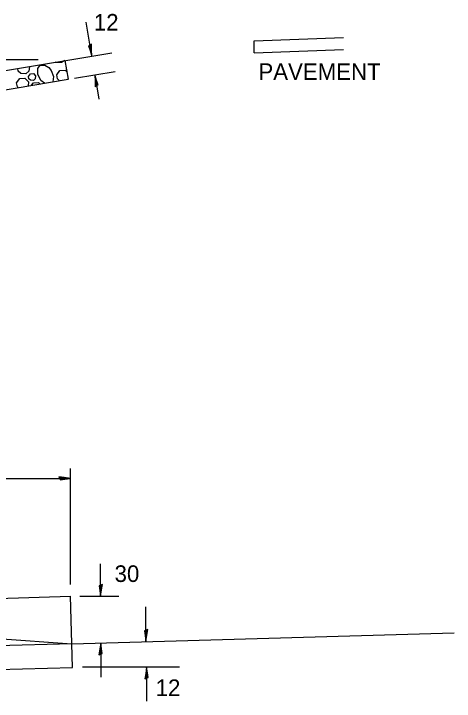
# Model space of a CAD drawing. Extents: x -0.01 to 2.83, y -0.17 to 1.83.
# Drawn here: x 1.1232 to 1.4324, y 0.3619 to 0.8448 of the extents above; entities that cross this region are included whole.
import ezdxf

# ---------------------------------------------------------------- set-up
doc = ezdxf.new("R2010")
doc.units = 0
for name, color, linetype in [('RD_Pr_Roadway_Dimensions', 7, 'Continuous'), ('RD_Pr_Roadway_Notes', 7, 'Continuous'), ('SH_General_Details', 7, 'Continuous')]:
    doc.layers.add(name, color=color, linetype=linetype)

msp = doc.modelspace()

# ---------------------------------------------------------------- linework, layer by layer
at = {"layer": 'RD_Pr_Roadway_Dimensions'}
for p, q in [((1.17796, 0.81512), (1.17398, 0.83902)), ((1.14029, 0.81248), (0.99601, 0.81248)), ((1.16596, 0.7996), (1.19435, 0.80433)), ((1.18015, 0.80197), (1.18301, 0.78481)), ((1.16311, 0.44402), (1.16311, 0.5255)), ((0.99698, 0.51838), (1.16311, 0.51838)), ((1.18416, 0.43568), (1.18416, 0.45851)), ((1.16955, 0.43568), (1.19688, 0.43568)), ((1.21595, 0.40394), (1.21595, 0.42832)), ((1.18423, 0.40288), (1.18422, 0.37886)), ((1.23961, 0.38595), (1.17135, 0.38596)), ((1.21647, 0.38595), (1.21647, 0.36194))]:
    msp.add_line(p, q, dxfattribs=at)
for points in [[(1.17681, 0.82269), (1.17573, 0.82224), (1.17675, 0.81913), (1.17796, 0.81512), (1.17783, 0.8196), (1.17787, 0.82355), (1.17681, 0.82269), (1.17612, 0.82222), (1.17751, 0.81788), (1.17755, 0.82289), (1.17671, 0.82201), (1.17718, 0.81999), (1.17715, 0.822)], [(1.1813, 0.7944), (1.18238, 0.79484), (1.18137, 0.79795), (1.18015, 0.80197), (1.18028, 0.79749), (1.18025, 0.79353), (1.1813, 0.7944), (1.18199, 0.79486), (1.18061, 0.79921), (1.18056, 0.7942), (1.1814, 0.79508), (1.18093, 0.7971), (1.18096, 0.79508)], [(1.15546, 0.51849), (1.15571, 0.51735), (1.15895, 0.51784), (1.16311, 0.51838), (1.15867, 0.51899), (1.15477, 0.51968), (1.15546, 0.51849), (1.1558, 0.51774), (1.16031, 0.51839), (1.15538, 0.51926), (1.15611, 0.51828), (1.15818, 0.51842), (1.15618, 0.51872)], [(1.18427, 0.44333), (1.18313, 0.44308), (1.18362, 0.43984), (1.18416, 0.43568), (1.18477, 0.44012), (1.18545, 0.44402), (1.18427, 0.44333), (1.18352, 0.44299), (1.18417, 0.43848), (1.18503, 0.44341), (1.18406, 0.44268), (1.18419, 0.44061), (1.18449, 0.44261)], [(1.21606, 0.41159), (1.21492, 0.41133), (1.21541, 0.4081), (1.21595, 0.40394), (1.21656, 0.40838), (1.21724, 0.41227), (1.21606, 0.41159), (1.2153, 0.41125), (1.21595, 0.40673), (1.21682, 0.41167), (1.21585, 0.41094), (1.21598, 0.40887), (1.21628, 0.41086)], [(1.18411, 0.39522), (1.18526, 0.39548), (1.18476, 0.39872), (1.18423, 0.40288), (1.18362, 0.39843), (1.18293, 0.39454), (1.18411, 0.39522), (1.18487, 0.39557), (1.18422, 0.40008), (1.18335, 0.39515), (1.18432, 0.39587), (1.18419, 0.39795), (1.18389, 0.39595)], [(1.21636, 0.3783), (1.2175, 0.37856), (1.21701, 0.38179), (1.21647, 0.38595), (1.21586, 0.38151), (1.21518, 0.37762), (1.21636, 0.3783), (1.21711, 0.37864), (1.21646, 0.38316), (1.2156, 0.37822), (1.21657, 0.37895), (1.21644, 0.38103), (1.21613, 0.37903)]]:
    msp.add_lwpolyline(points, dxfattribs=at)
at = {"layer": 'SH_General_Details'}
for p, q in [((1.29201, 0.82579), (1.3548, 0.82811)), ((1.29201, 0.81746), (1.29201, 0.82579)), ((0.90913, 0.77031), (1.19201, 0.81746)), ((1.29201, 0.81746), (1.3548, 0.81977)), ((1.15913, 0.81198), (1.16132, 0.79883)), ((0.91023, 0.75698), (1.16132, 0.79883)), ((0.81325, 0.42581), (1.16311, 0.43568)), ((1.16452, 0.3857), (1.16311, 0.43568)), ((0.99698, 0.41432), (1.16405, 0.40236)), ((1.16405, 0.40236), (1.43245, 0.40992)), ((1.16406, 0.40236), (0.81419, 0.39249)), ((0.81465, 0.37583), (1.16452, 0.3857))]:
    msp.add_line(p, q, dxfattribs=at)
for points in [[(1.15914, 0.81192), (1.1567, 0.81069), (1.15265, 0.81062), (1.15233, 0.81085)], [(1.13415, 0.80782), (1.13381, 0.80449), (1.1316, 0.80265), (1.12807, 0.80291), (1.12641, 0.80452), (1.12603, 0.80646)], [(1.14478, 0.79607), (1.14231, 0.798), (1.14016, 0.8023), (1.14009, 0.80634), (1.14171, 0.80862), (1.14493, 0.80884), (1.14781, 0.80699), (1.1495, 0.80487)], [(1.13357, 0.80076), (1.13491, 0.80267), (1.13706, 0.8028), (1.13855, 0.80125), (1.13834, 0.79908), (1.13701, 0.79798), (1.13489, 0.79813), (1.13389, 0.7991), (1.13357, 0.80076)], [(1.14939, 0.80504), (1.15105, 0.80085), (1.15073, 0.79706)], [(1.15342, 0.80187), (1.15566, 0.80506), (1.15924, 0.80526), (1.16046, 0.80399)], [(1.15528, 0.79782), (1.15396, 0.7991), (1.15342, 0.80187)], [(1.12524, 0.79622), (1.12748, 0.79941), (1.13106, 0.79962), (1.13355, 0.79704), (1.13326, 0.79415)], [(1.16129, 0.79901), (1.16101, 0.79878)], [(1.12626, 0.79299), (1.12578, 0.79345), (1.12524, 0.79622)], [(1.13577, 0.79457), (1.13695, 0.79625), (1.14053, 0.79645), (1.14143, 0.79551)]]:
    msp.add_lwpolyline(points, dxfattribs=at)

# ---------------------------------------------------------------- texts
at = {"layer": 'RD_Pr_Roadway_Dimensions'}
for s, p in [('12', (1.17944, 0.83301)), ('30', (1.19399, 0.44573)), ('12', (1.22281, 0.36559))]:
    msp.add_text(s, height=0.011667, dxfattribs=at).set_placement(p)
at = {"layer": 'RD_Pr_Roadway_Notes'}
msp.add_text('PAVEMENT', height=0.011667, dxfattribs=at).set_placement((1.29496, 0.79835))

doc.saveas('drawing.dxf')
